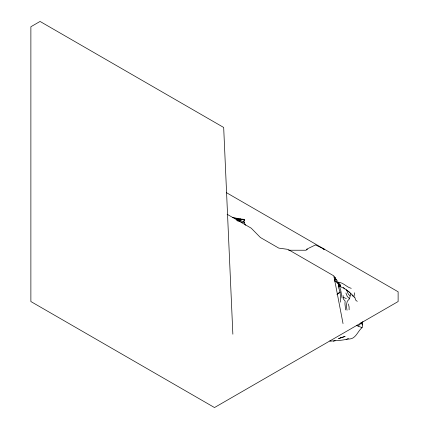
<?xml version="1.0" encoding="UTF-8"?>
<svg xmlns="http://www.w3.org/2000/svg" width="429" height="429" viewBox="0 0 429 429"><rect width="100%" height="100%" fill="white"/><g stroke="black" fill="none" stroke-linecap="round" stroke-linejoin="round"><path stroke-width="0.64" d="M330.051 340.524L330.03 341.216C336.175 340.529 342.53 340.556 348.509 338.835M340.379 302.15L340.487 296.552L340.009 291.993L338.46 287.001L338.508 284.32L336.379 281.96L334.384 280.904L336.298 279.536L334.127 277.064M238.964 220.951L243.962 221.509L245.383 225.246M347.05 310.247L346.251 305.469L347.297 301.238L349.528 298.756L350.788 293.345C347.297 290.395 343.506 287.355 338.974 286.39L338.508 284.32L340.599 286.256L338.974 286.39M357.255 301.373L355.743 300.177L354.59 296.766M347.436 338.921C355.577 340.154 357.234 331.617 362.071 327.617L362.639 324.946L361.089 322.49L362.639 324.946M362.108 323.959L362.891 321.439M243.876 221.664L244.187 219.734L242.508 219.251L243.291 219.273L244.632 220.292L244.187 219.734M337.907 282.582L338.025 282.357C343.339 282.18 346.375 287.189 351.254 288.331M335.033 278.282L335.575 277.617L334.035 276.791M356.655 325.257L358.059 326.12L361.261 323.085M336.904 294.385L340.009 291.993M337.736 293.661L339.929 292.514M346.096 339.618L346.991 339.151M237.859 221.257L238.985 220.699M333.36 341.232L335.221 340.519M334.502 279.901L336.298 279.536L336.379 281.96M307.62 249.378L306.311 249.378L315.492 244.927L324.673 249.378L323.359 249.378M288.604 250.23L306.311 250.23M236.615 220.023L241.28 220.115L236.728 219.991M232.421 217.492L233.655 217.551L237.891 219.101L243.291 219.273M234.69 218.034L240.583 218.667L241.457 219.31M241.463 222.383L244.723 222.801M237.891 219.101L239.795 219.466M358.059 326.12L362.071 327.617M348.037 291.248L349.624 292.417M343.077 295.442L343.221 297.174L346.364 298.659M242.508 219.251L244.632 220.292M226.55 192.728L398.123 291.784L398.123 301.539L214.5 407.55L30.877 301.539L30.877 26.748L40.063 21.45L223.681 127.461L232.861 334.191M227.123 214.264L251.222 228.174L260.403 237.505L278.77 248.107L287.95 249.378L333.853 275.885L343.034 323.589M339.167 283.022L338.025 282.357L338.261 282.824L337.419 280.673M354.51 297.238L353.094 296.38L350.788 293.345M347.351 290.578L346.326 289.913L347.184 290.69M352.193 294.852L353.657 296.026M343.323 287.441L344.878 288.899M349.528 298.756L347.281 296.471L345.897 292.996M349.984 295.854L348.327 294.122L346.648 290.245M339.629 286.744L340.857 290.883L342.036 298.091M348.418 303.973L349.093 306.923L349.115 309.786M354.311 292.782L354.778 295.581M343.221 297.174L343.436 299.083L345.136 301.061L344.959 303.93L345.64 309.91M340.851 337.746L338.535 338.653L345.12 336.416L340.851 337.746M339.993 284.223L337.757 282.791L340.599 286.256L339.993 284.223"/></g></svg>
